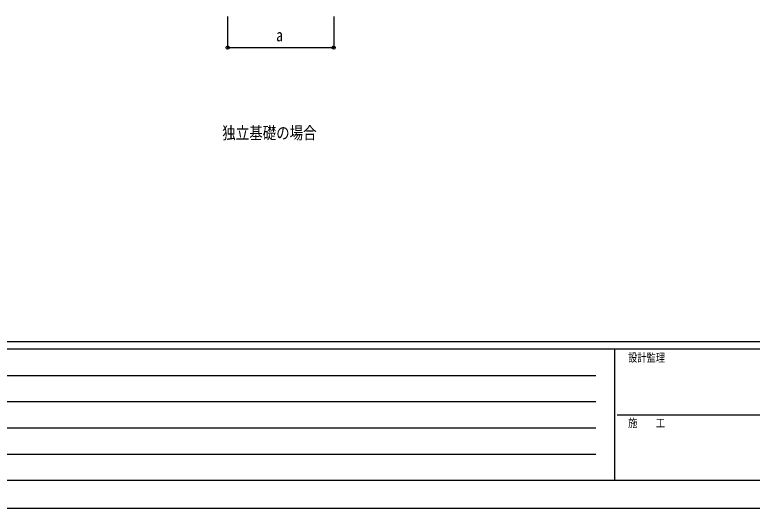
# Model space of a CAD drawing. Units: millimetres, scale not verified. Extents: x -12615 to 12615, y -8911 to 8915.
# Drawn here: x -8722 to -2810, y -8905 to -4947 of the extents above; entities that cross this region are included whole.
import ezdxf
from ezdxf.enums import TextEntityAlignment as Align

# ---------------------------------------------------------------- set-up
doc = ezdxf.new("R2010")
doc.units = ezdxf.units.MM
doc.header["$LTSCALE"] = 50
for name, color, linetype in [('0-2_USER1', 3, 'Continuous'), ('0-7_YKK_D', 6, 'Continuous'), ('0-8_YKK_ZWAK', 7, 'Continuous')]:
    doc.layers.add(name, color=color, linetype=linetype)
doc.styles.add('ＭＳ ゴシック', font='')
doc.styles.get('ＭＳ ゴシック').set_extended_font_data('MS Gothic')

msp = doc.modelspace()

# ---------------------------------------------------------------- linework, layer by layer
at = {"layer": '0-7_YKK_D'}
for p, q in [((-7014.94, -4960.9), (-7014.94, -5210.9)), ((-6164.94, -4960.9), (-6164.94, -5210.9)), ((-7014.94, -5209.9), (-6164.94, -5209.9))]:
    msp.add_line(p, q, dxfattribs=at)
for centre in [(-7014.94, -5209.9), (-6164.94, -5209.9)]:
    msp.add_circle(centre, 12.75, dxfattribs=at)
at = {"layer": '0-8_YKK_ZWAK'}
for p, q in [((11685.06, -7569.9), (-11714.94, -7569.9)), ((-3914.94, -7629.9), (-11714.94, -7629.9)), ((-3914.94, -7629.9), (-3914.94, -8679.9)), ((-14.94, -7629.9), (-3914.94, -7629.9)), ((-11587.44, -7839.9), (-4064.94, -7839.9)), ((-11587.44, -8049.9), (-4064.94, -8049.9)), ((-3892.44, -8154.9), (-14.94, -8154.9)), ((-11587.44, -8259.9), (-4064.94, -8259.9)), ((-11587.44, -8469.9), (-4064.94, -8469.9)), ((-11714.94, -8679.9), (-3914.94, -8679.9)), ((-3914.94, -8679.9), (-14.94, -8679.9))]:
    msp.add_line(p, q, dxfattribs=at)
msp.add_lwpolyline([(-12615, -8904.9), (12615, -8904.9), (12615, 8915.1), (-12615, 8915.1)], close=True, dxfattribs=at)

# ---------------------------------------------------------------- texts
at = {"layer": '0-2_USER1', "style": 'ＭＳ ゴシック', "width": 0.8}
msp.add_text('独立基礎の場合', height=98.97, dxfattribs=at).set_placement((-7058, -5973.9), align=Align.BOTTOM_LEFT)
at = {"layer": '0-7_YKK_D', "style": 'ＭＳ ゴシック', "width": 0.8}
msp.add_text('a', height=98.97, dxfattribs=at).set_placement((-6625.94, -5189.9), align=Align.BOTTOM_LEFT)
at = {"layer": '0-8_YKK_ZWAK', "style": 'ＭＳ ゴシック', "width": 0.8}
for s, p in [('設計監理', (-3804.94, -7749.9)), ('施\u3000\u3000工', (-3804.94, -8274.9))]:
    msp.add_text(s, height=65.98, dxfattribs=at).set_placement(p, align=Align.BOTTOM_LEFT)

doc.saveas('drawing.dxf')
